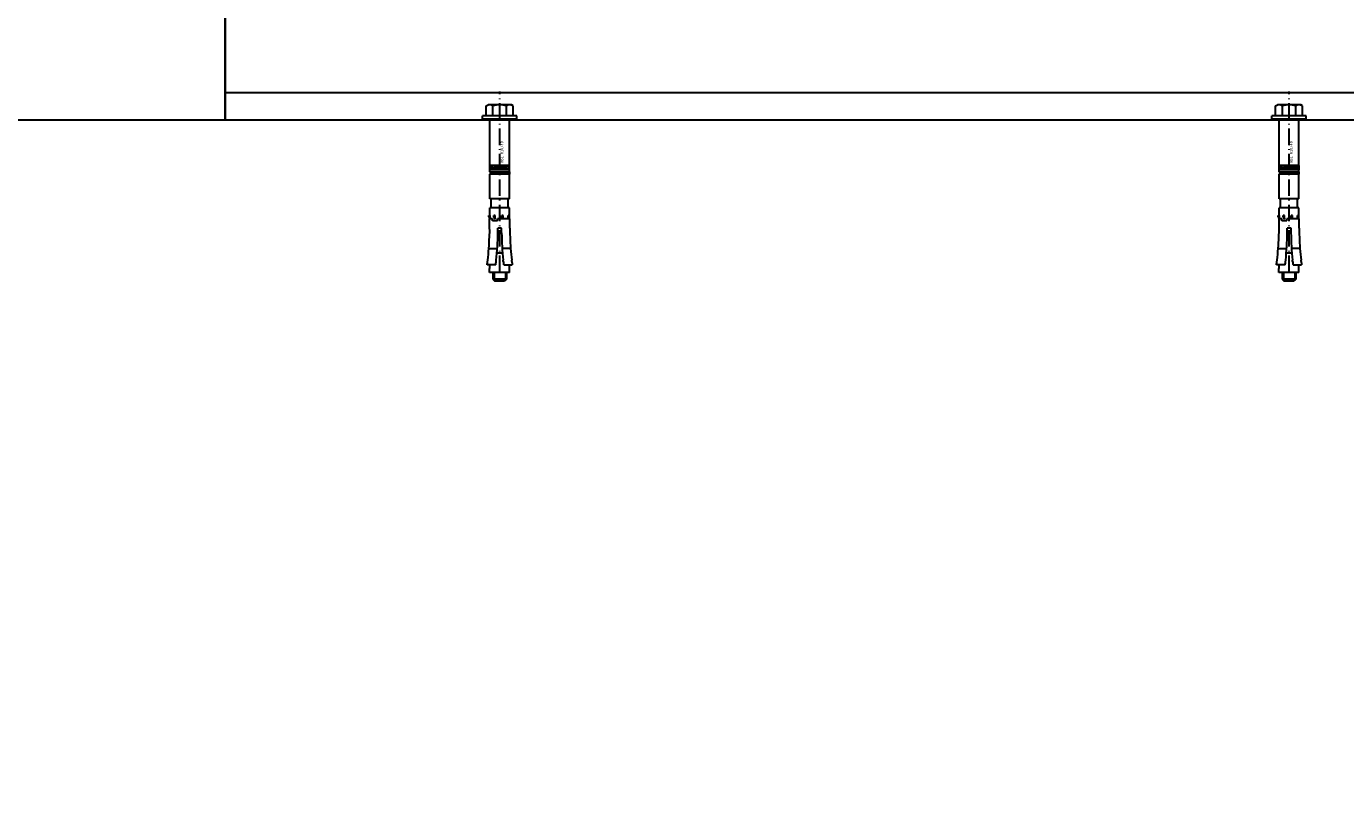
# Model space of a CAD drawing. Header units: millimetres. Extents: x -198529 to 244266, y -64 to 158464.
# Drawn here: x -165966 to -165005, y 93965 to 94521 of the extents above; entities that cross this region are included whole.
import ezdxf

# ---------------------------------------------------------------- set-up
doc = ezdxf.new("R2010")
doc.units = ezdxf.units.MM
doc.linetypes.add('ACAD_ISO10W100', pattern=[18.5, 12, -3, 0.5, -3])
for name, color, linetype in [('0-DCC-STRUC', 180, 'Continuous'), ('0-DCC-STRUC-T', 4, 'Continuous'), ('ANCHOR BOLTS', 4, 'Continuous'), ('COIL-BANK', 8, 'Continuous'), ('MITTELLINIEN', 3, 'ACAD_ISO10W100')]:
    doc.layers.add(name, color=color, linetype=linetype)
doc.styles.add('DIM_FONT', font='SIMPLEX', dxfattribs={"width": 0.7, "bigfont": 'GBCBIG'})
doc.dimstyles.new('DIM-1', dxfattribs={"dimtxt": 150, "dimasz": 100, "dimexe": 100, "dimexo": 100, "dimgap": 100, "dimtad": 1, "dimdec": 0, "dimzin": 12, "dimdsep": 46, "dimtxsty": 'DIM_FONT', "dimblk": 'ARCHTICK', "dimcen": 2.5, "dimclrd": 256, "dimclre": 256, "dimclrt": 256, "dimadec": 0, "dimazin": 3, "dimtfac": 1, "dimtdec": 0, "dimtix": 1, "dimtmove": 2, "dimatfit": 3, "dimfxl": 1, "dimlwd": -1, "dimlwe": -1, "dimarcsym": 0})

# ---------------------------------------------------------------- blocks, each defined once
blk = doc.blocks.new('_ArchTick')
at = {"color": 0, "linetype": 'ByBlock', "const_width": 0.4}
blk.add_lwpolyline([(-0.5, -0.5), (0.5, 0.5)], dxfattribs=at)
blk = doc.blocks.new('*D72')
at = {"layer": '0-DCC-STRUC-T', "transparency": 16777216}
for p, q in [((-166445.77, 94353.01), (-166445.77, 92462)), ((-159245.77, 94353.01), (-159245.77, 92462)), ((-166445.77, 92562), (-159245.77, 92562))]:
    blk.add_line(p, q, dxfattribs=at)
at = {"layer": 'Defpoints', "color": 0, "transparency": 16777216}
for p in [(-166445.77, 94453.01), (-159245.77, 94453.01), (-159245.77, 92562)]:
    blk.add_point(p, dxfattribs=at)
at = {"layer": '0-DCC-STRUC-T', "transparency": 16777216, "xscale": 100, "yscale": 100, "zscale": 100, "rotation": 180}
blk.add_blockref('_ArchTick', (-166445.77, 92562), dxfattribs=at)
at = {"layer": '0-DCC-STRUC-T', "transparency": 16777216, "xscale": 100, "yscale": 100, "zscale": 100}
blk.add_blockref('_ArchTick', (-159245.77, 92562), dxfattribs=at)
at = {"layer": '0-DCC-STRUC-T', "transparency": 16777216, "insert": (-162845.77, 92737), "char_height": 150, "attachment_point": 5, "style": 'DIM_FONT'}
blk.add_mtext('7200', dxfattribs=at)
blk = doc.blocks.new('*D75')
at = {"layer": '0-DCC-STRUC-T', "transparency": 16777216}
for p, q in [((-166445.77, 94353.01), (-166445.77, 93022)), ((-162846, 94353.01), (-162846, 93022)), ((-166445.77, 93122), (-162846, 93122))]:
    blk.add_line(p, q, dxfattribs=at)
at = {"layer": 'Defpoints', "color": 0, "transparency": 16777216}
for p in [(-166445.77, 94453.01), (-162846, 94453.01), (-162846, 93122)]:
    blk.add_point(p, dxfattribs=at)
at = {"layer": '0-DCC-STRUC-T', "transparency": 16777216, "xscale": 100, "yscale": 100, "zscale": 100, "rotation": 180}
blk.add_blockref('_ArchTick', (-166445.77, 93122), dxfattribs=at)
at = {"layer": '0-DCC-STRUC-T', "transparency": 16777216, "xscale": 100, "yscale": 100, "zscale": 100}
blk.add_blockref('_ArchTick', (-162846, 93122), dxfattribs=at)
at = {"layer": '0-DCC-STRUC-T', "transparency": 16777216, "insert": (-164645.89, 93297), "char_height": 150, "attachment_point": 5, "style": 'DIM_FONT'}
blk.add_mtext('3600', dxfattribs=at)
blk = doc.blocks.new('H10_40')
for p, q in [((0, -12.5), (0, 12.5)), ((0, 12.5), (2.5, 12.5)), ((2.5, -12.5), (2.5, 12.5)), ((2.5, 9.81), (9.74, 9.81)), ((9.74, 9.81), (10.5, 8.5)), ((-116.54, 5), (-118, 3.54)), ((-118, -3.54), (-118, 3.54)), ((-111.6, 4.11), (-117.44, 4.11)), ((-111.6, 5), (-116.54, 5)), ((-116.54, -5), (-116.54, 5)), ((-111.6, -7.21), (-111.6, 7.46)), ((-111.6, 7.46), (-108.8, 7.46)), ((-106.08, 2.88), (-106.08, 9.15)), ((-103.66, 2.59), (-102.62, 2.48)), ((-103.59, 8.83), (-102.63, 8.72)), ((-97.43, -1.79), (-97.43, 1.79)), ((-94.15, 7.92), (-94.15, 1.77)), ((-82.75, 1.41), (-79.42, 1.41)), ((-79.42, 7.33), (-72.58, 7.33)), ((-79.42, -1.41), (-79.42, 1.41)), ((-74, 1.65), (-74, 5.25)), ((-74, 5.25), (-72.58, 5.25)), ((-74, 1.65), (-72.58, 1.65)), ((-71.07, 7.9), (-72.58, 7.05)), ((-71.07, 7.7), (-72.58, 6.86)), ((-72.58, 5.25), (-72.58, 7.33)), ((-72.58, 7.21), (-72.3, 7.21)), ((-72.58, 6.86), (-70.08, 6.86)), ((-71.07, 4.36), (-72.58, 3.92)), ((-72.58, 3.27), (-72.58, 3.92)), ((-71.07, 3.71), (-72.58, 3.27)), ((-72.58, 3.27), (-70.08, 3.27)), ((-72.58, -7.21), (-72.58, 1.65)), ((-71.07, 7.9), (-70.08, 7.9)), ((-71.07, 7.7), (-71.07, 7.9)), ((-71.07, 7.7), (-70.08, 7.7)), ((-71.07, 4.36), (-70.08, 4.36)), ((-71.07, 3.71), (-71.07, 4.36)), ((-71.07, 3.71), (-70.08, 3.71)), ((-70.08, 6.86), (-70.08, 7.9)), ((-70.08, 7.21), (-64.5, 7.21)), ((-70.08, 3.27), (-70.08, 4.36)), ((-64.5, -7.21), (-64.5, 7.21)), ((-64.5, 6.17), (-58, 6.17)), ((-58, 7.21), (-40, 7.21)), ((-58, -7.21), (-58, 7.21)), ((-40, -7.21), (-40, 7.21)), ((-38.33, 7.01), (-40, 7.01)), ((-38.33, 7.21), (0, 7.21)), ((-38.33, 7.21), (-38.33, -7.21)), ((0, 0), (0, 0)), ((2.5, 4.91), (9.74, 4.91)), ((10.5, -8.5), (10.5, 8.5)), ((-116.54, -5), (-118, -3.54)), ((-111.6, -4.11), (-117.44, -4.11)), ((-111.6, -5), (-116.54, -5)), ((-111.6, -7.21), (-108.8, -7.21)), ((-106.08, -2.88), (-106.08, -9.15)), ((-103.66, -2.59), (-102.62, -2.48)), ((-103.59, -8.83), (-102.63, -8.72)), ((-94.15, -7.92), (-94.15, -1.77)), ((-82.75, -1.41), (-79.42, -1.41)), ((-79.42, -7.33), (-72.58, -7.33)), ((-72.58, -1.5), (-70.08, -1.5)), ((-72.58, -1.5), (-71.07, -1.73)), ((-72.58, -2.23), (-71.07, -2.45)), ((-72.58, -6.05), (-71.07, -6.81)), ((-72.58, -6.05), (-70.08, -6.05)), ((-72.58, -6.42), (-71.07, -7.18)), ((-72.58, -7.21), (-64.5, -7.21)), ((-71.07, -1.73), (-70.08, -1.73)), ((-71.07, -2.45), (-71.07, -1.73)), ((-71.07, -2.45), (-70.08, -2.45)), ((-71.07, -6.81), (-70.08, -6.81)), ((-71.07, -7.18), (-71.07, -6.81)), ((-71.07, -7.18), (-70.08, -7.18)), ((-70.08, -2.45), (-70.08, -1.5)), ((-70.08, -7.18), (-70.08, -6.05)), ((-64.5, -6.17), (-58, -6.17)), ((-58, -7.21), (-40, -7.21)), ((-38.33, -7.01), (-40, -7.01)), ((-38.33, -7.21), (0, -7.21)), ((2.5, -4.91), (9.74, -4.91)), ((9.74, -9.81), (10.5, -8.5)), ((0, -12.5), (2.5, -12.5)), ((2.5, -9.81), (9.74, -9.81))]:
    blk.add_line(p, q)
at = {"color": 1}
for p, q in [((-36.74, -6.99), (-36.74, 6.99)), ((-33.73, 6.99), (-36.74, 6.99)), ((-36.24, 5.54), (-36.24, 6.49)), ((-34.23, 6.49), (-36.24, 6.49)), ((-34.23, 5.54), (-36.24, 5.54)), ((-36.24, 1.12), (-36.24, 5.25)), ((-35.41, 5.25), (-36.24, 5.25)), ((-35.41, 1.12), (-36.24, 1.12)), ((-35.41, 3.66), (-35.41, 5.25)), ((-34.23, 3.66), (-35.41, 3.66)), ((-34.23, 2.71), (-35.41, 2.71)), ((-35.41, 1.12), (-35.41, 2.71)), ((-34.23, 1.77), (-35.06, 1.77)), ((-35.06, 1.77), (-35.06, -0.12)), ((-34.23, 5.54), (-34.23, 6.49)), ((-34.23, 2.71), (-34.23, 3.66)), ((-34.23, -1.06), (-34.23, 1.77)), ((-33.96, 7.22), (-33.92, 7.24)), ((-33.73, -6.99), (-33.73, 6.99)), ((-33.73, -6.99), (-36.74, -6.99)), ((-36.24, -1.06), (-36.24, -0.12)), ((-35.06, -0.12), (-36.24, -0.12)), ((-34.23, -1.06), (-36.24, -1.06)), ((-36.24, -2.3), (-36.24, -1.36)), ((-34.23, -1.36), (-36.24, -1.36)), ((-34.23, -2.3), (-36.24, -2.3)), ((-34.23, -2.59), (-36.24, -2.59)), ((-36.24, -3.54), (-36.24, -2.59)), ((-35.65, -3.54), (-36.24, -3.54)), ((-36.24, -6.49), (-36.24, -5.54)), ((-35.65, -5.54), (-36.24, -5.54)), ((-34.23, -6.49), (-36.24, -6.49)), ((-35.65, -5.54), (-35.65, -3.54)), ((-34.82, -3.54), (-34.23, -3.54)), ((-34.82, -5.54), (-34.82, -3.54)), ((-34.23, -5.54), (-34.82, -5.54)), ((-34.23, -2.3), (-34.23, -1.36)), ((-34.23, -3.54), (-34.23, -2.59)), ((-34.23, -6.49), (-34.23, -5.54))]:
    blk.add_line(p, q, dxfattribs=at)
for centre, radius, start, end in [((-108.8, -21.29), 28.75, 84.57411, 90), ((-81.08, 192.63), 185.17, 262.24093, 263.01899), ((-82.41, 192.63), 191.23, 262.88816, 263.61793), ((-81.08, 192.63), 185.17, 263.31699, 268.58991), ((-82.41, 192.63), 191.23, 263.93401, 269.89763), ((-81.08, 57.09), 49.79, 264.74836, 271.91847), ((6.2, 7.35), 4.3, 325.43491, 30), ((-5.74, 0), 16.24, 342.41205, 17.58795), ((-108.8, 21.54), 28.75, 270, 275.42589), ((-82.41, -192.63), 191.23, 96.38207, 97.11184), ((-81.08, -192.63), 185.17, 96.98101, 97.75907), ((-81.08, -192.63), 185.17, 91.41009, 96.68301), ((-82.41, -192.63), 191.23, 90.10237, 96.06599), ((-81.08, -57.09), 49.79, 88.08154, 95.25164), ((6.2, -7.35), 4.3, 330, 34.56509)]:
    blk.add_arc(centre, radius, start, end)
at = {"layer": 'MITTELLINIEN', "color": 8}
blk.add_line((-111.26, 0), (20.25, 0), dxfattribs=at)
at = {"color": 1}
blk.add_text('HSL M10/40', height=2, dxfattribs=at).set_placement((-31.61, -2.56))

msp = doc.modelspace()

# ---------------------------------------------------------------- hatches: boundary and pattern name
at = {"transparency": 33554687}
h = msp.add_hatch(dxfattribs=at)
h.set_pattern_fill('AR-CONC', color=252, scale=5)
h.paths.add_polyline_path([(-167070.55, 94453.01), (-165820.77, 94453.01), (-165820.77, 100553.01), (-167070.77, 100553.01)])

# ---------------------------------------------------------------- linework, layer by layer
at = {"layer": '0-DCC-STRUC'}
for points in [[(-165820.77, 94453.01), (-162995.77, 94453.01), (-162995.77, 94603.01), (-165820.77, 94603.01)], [(-165820.77, 94473.01), (-162995.77, 94473.01), (-162995.77, 94583.01), (-165820.77, 94583.01)]]:
    msp.add_lwpolyline(points, close=True, dxfattribs=at)
at = {"layer": 'COIL-BANK'}
msp.add_line((-177942.31, 94453.01), (-138929, 94453.01), dxfattribs=at)
msp.add_lwpolyline([(-167070.55, 94453.01), (-165820.77, 94453.01), (-165820.77, 100553.01), (-167070.77, 100553.01)], close=True, dxfattribs=at)

# ---------------------------------------------------------------- block references
at = {"layer": 'ANCHOR BOLTS', "rotation": 90}
for p in [(-165620.79, 94453.37), (-165045.79, 94453.37)]:
    msp.add_blockref('H10_40', p, dxfattribs=at)

# ---------------------------------------------------------------- dimensions: what is measured, and where the dimension line sits
at = {"layer": '0-DCC-STRUC-T'}
for base, p2, picture, middle in [((-159245.77, 92562), (-159245.77, 94453.01), '*D72', (-162845.77, 92737)), ((-162846, 93122), (-162846, 94453.01), '*D75', (-164645.89, 93297))]:
    dim = msp.add_linear_dim(base=base, p1=(-166445.77, 94453.01), p2=p2, dimstyle='DIM-1', dxfattribs=at)
    dim.commit()
    dim.dimension.update_dxf_attribs({"geometry": picture, "text_midpoint": middle})

doc.saveas('drawing.dxf')
